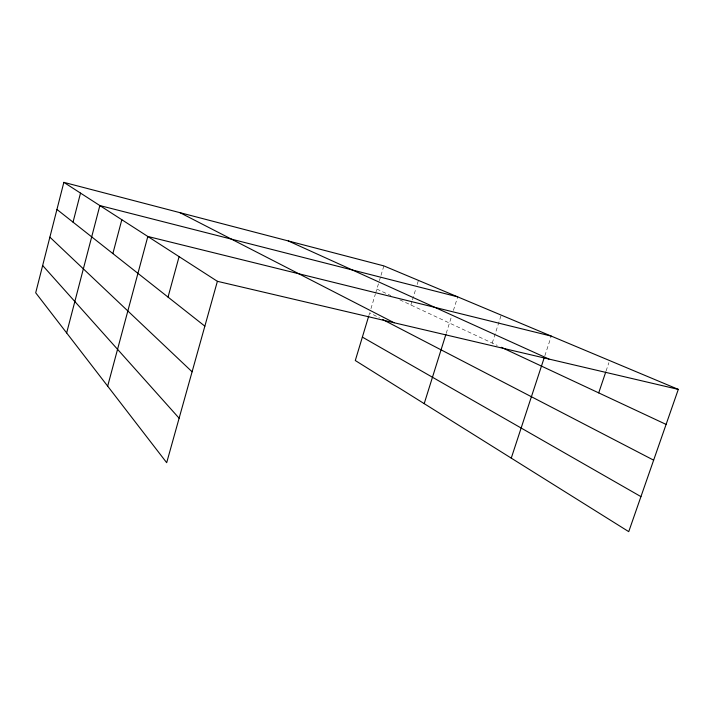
<?xml version="1.0" encoding="UTF-8"?>
<svg xmlns="http://www.w3.org/2000/svg" width="714" height="714" viewBox="0 0 714 714"><rect width="100%" height="100%" fill="white"/><g stroke="black" fill="none" stroke-linecap="round" stroke-linejoin="round"><path stroke-width="0.54" stroke-dasharray="3.57 2.68" d="M369.067 314.928L369.7 312.812L379.536 317.917M370.95 308.68L375.314 294.239M375.618 293.204L379.098 281.7M379.411 280.647L380.687 276.434M380.999 275.381L383.864 265.894M410.871 304.985L412.13 300.889M412.442 299.862L415.905 288.59M417.172 284.493L418.431 280.388M446.232 333.349L451.426 316.757M453.399 310.474L457.665 296.854M492.241 343.068L501.192 315.106M544.853 355.759L550.958 337.151M606.088 370.994L608.899 362.658M376.867 289.072L390.87 295.632M399.867 299.835L497.265 345.415"/><path stroke-width="1.07" d="M63.849 182.356L35.7 292.794L166.683 462.69L217.386 281.316L63.849 182.356L383.864 265.894L678.3 389.389L628.739 531.644L355.295 360.525L368.745 315.981M73.033 222.152L80.512 193.101M66.652 332.947L99.853 205.561L457.665 296.854M112.874 253.586L121.817 219.725M107.671 386.149L147.825 236.477L551.297 336.124M168.031 297.095L179.089 256.629M424.196 403.642L445.902 334.384M511.26 458.129L544.175 357.83M598.707 392.887L605.74 372.039M217.386 281.316L678.3 389.389M288.26 240.939L548.95 359.062M501.282 347.299L666.1 424.419M179.955 212.665L394.11 322.755M382.49 319.444L653.64 460.164M362.373 337.106L640.94 496.623M56.941 209.452L204.856 326.155M49.882 237.164L192.093 371.789M42.653 265.501L179.116 418.208"/></g></svg>
